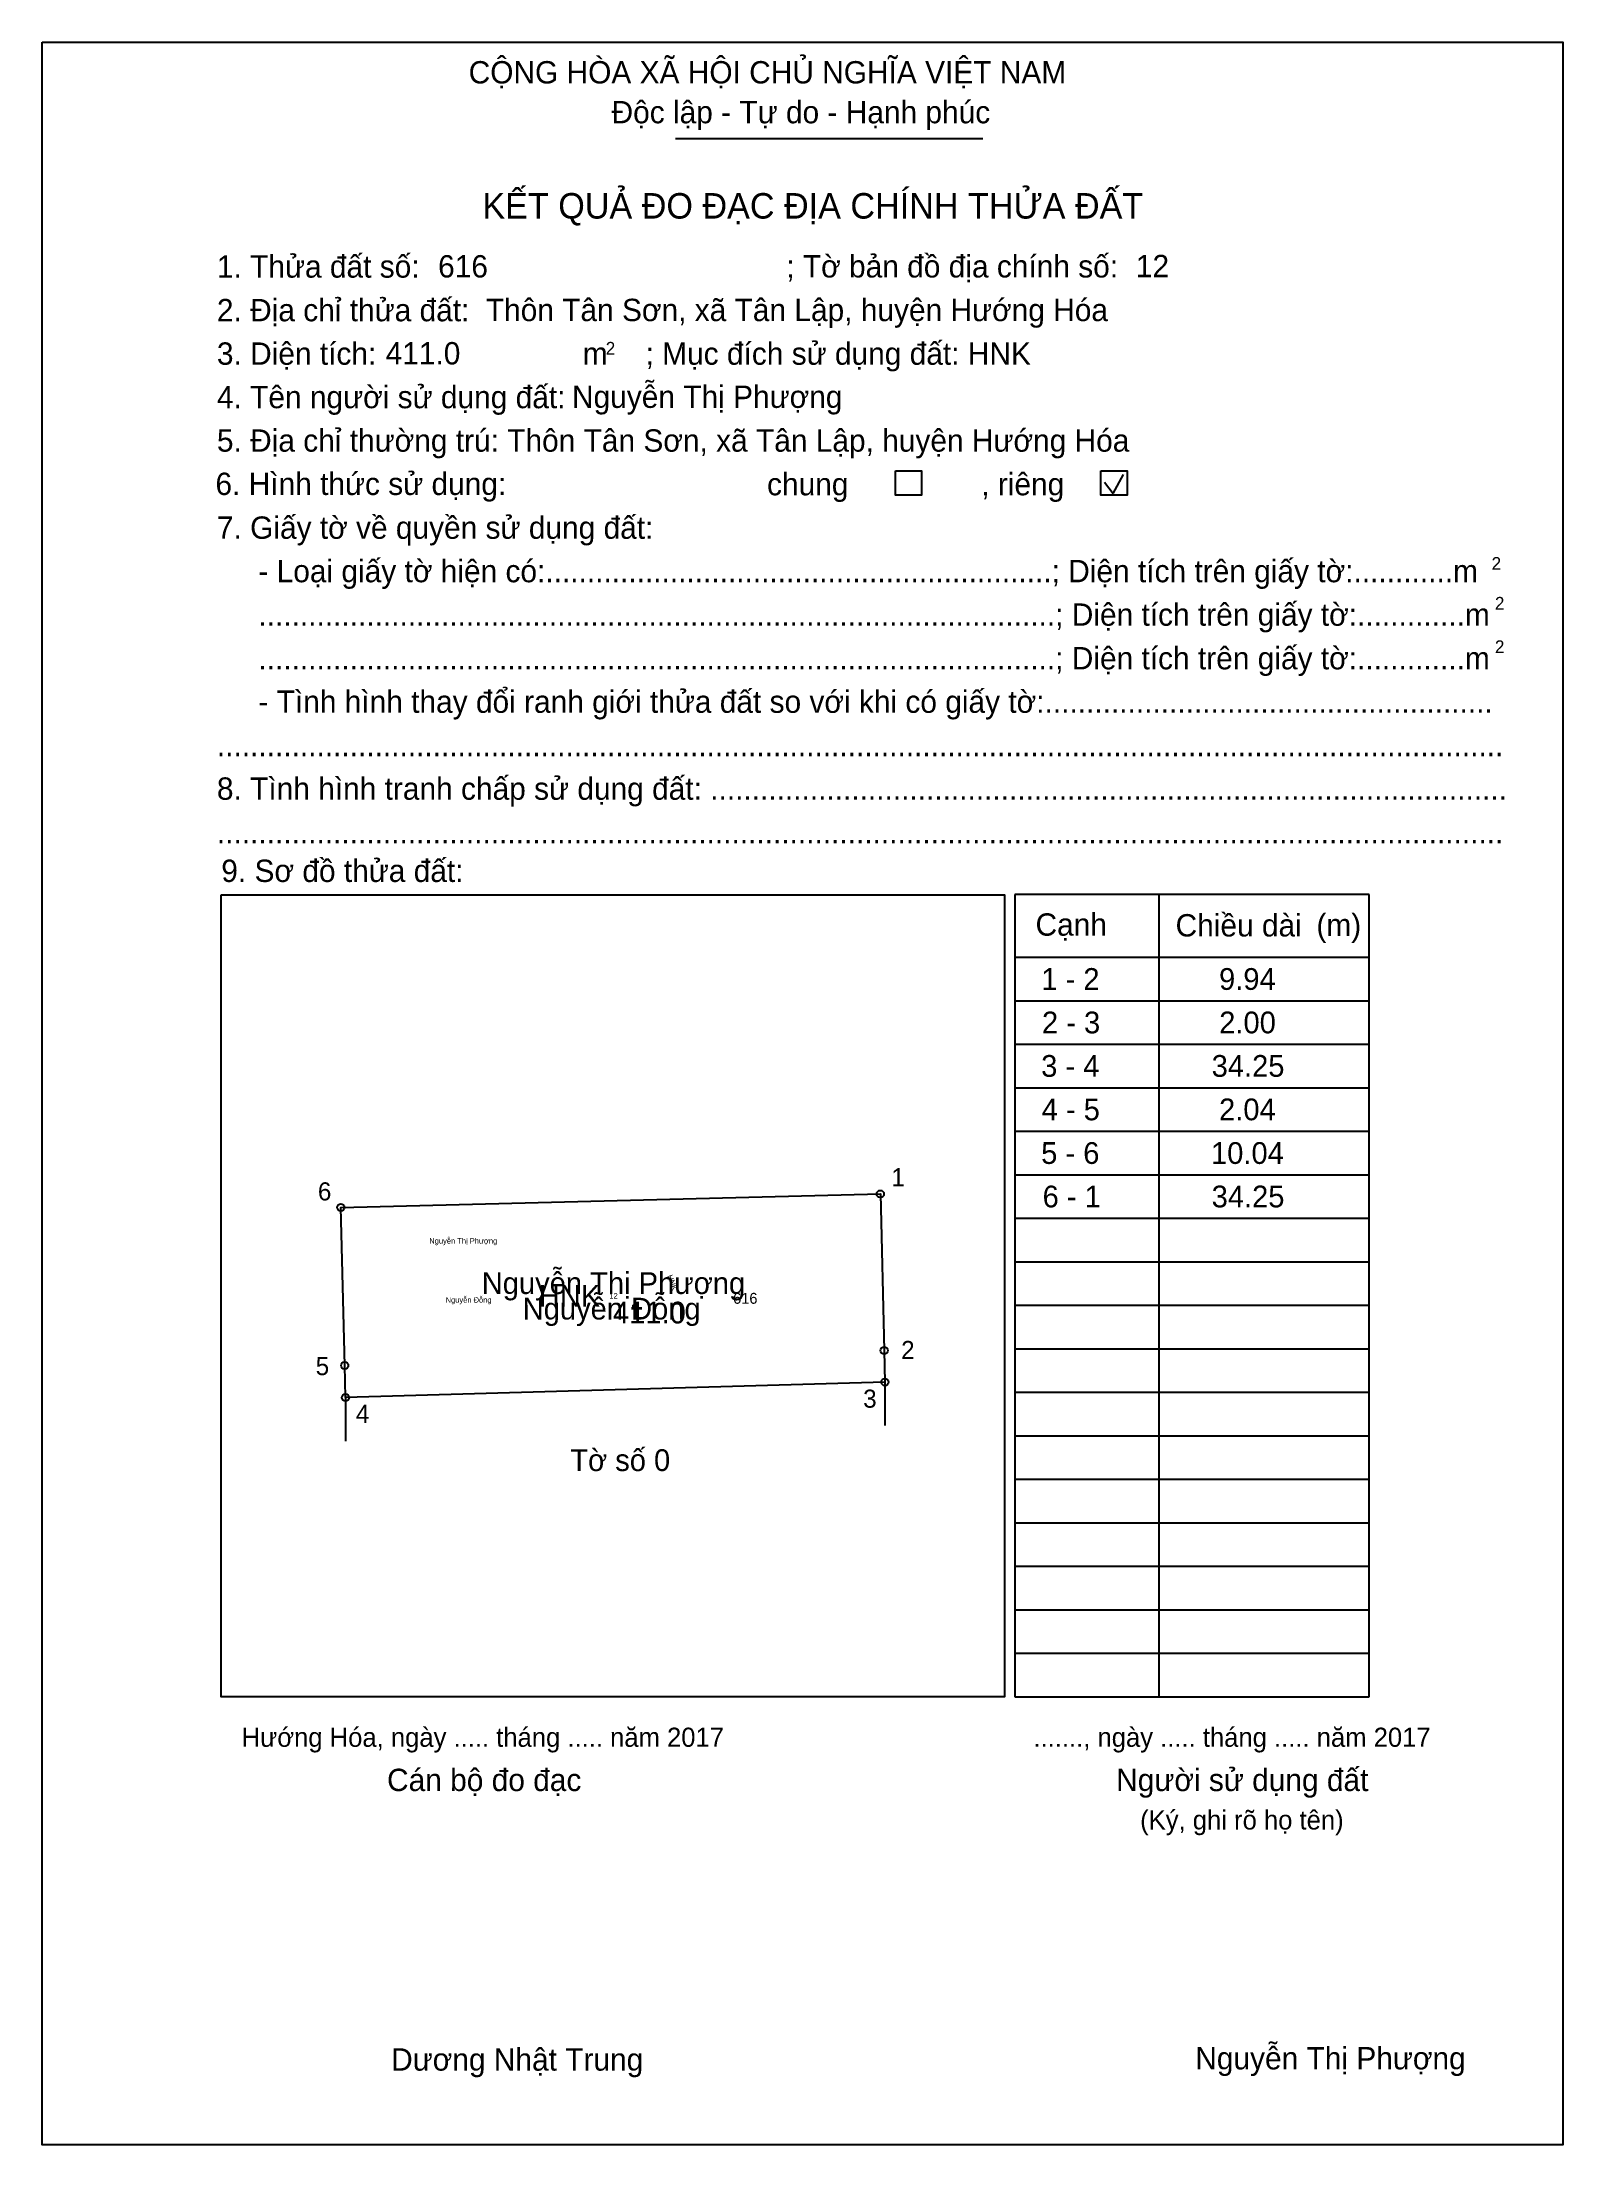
# Model space of a CAD drawing. Extents: x 548061 to 548157, y 1837626 to 1837759.
import ezdxf

# ---------------------------------------------------------------- set-up
doc = ezdxf.new("R2010")
doc.units = 0
for name, color, linetype in [('Level 1', 7, 'Continuous'), ('Level 10', 7, 'Continuous'), ('Level 11', 7, 'Continuous'), ('Level 13', 7, 'Continuous'), ('Level 15', 7, 'Continuous'), ('Level 18', 7, 'Continuous'), ('Level 19', 7, 'Continuous'), ('Level 2', 7, 'Continuous'), ('Level 21', 7, 'Continuous'), ('Level 27', 7, 'Continuous'), ('Level 36', 7, 'Continuous'), ('Level 48', 7, 'Continuous'), ('Level 50', 7, 'Continuous'), ('Level 52', 7, 'Continuous'), ('Level 6', 7, 'Continuous'), ('Level 9', 7, 'Continuous')]:
    doc.layers.add(name, color=color, linetype=linetype)

msp = doc.modelspace()

# ---------------------------------------------------------------- linework, layer by layer
at = {"layer": 'Level 1'}
for p, q in [((548060.53, 1837759.31), (548060.53, 1837759.31)), ((548100.73, 1837753.18), (548120.25, 1837753.18)), ((548128.51, 1837730.65), (548129.17, 1837731.85)), ((548127.96, 1837731.36), (548128.51, 1837730.65)), ((548071.91, 1837705.17), (548071.91, 1837705.17)), ((548144.76, 1837705.18), (548122.27, 1837705.18)), ((548122.27, 1837705.18), (548122.27, 1837654.24)), ((548131.41, 1837705.18), (548131.41, 1837654.24)), ((548144.76, 1837654.24), (548144.76, 1837705.18)), ((548122.27, 1837701.21), (548137.72, 1837701.21)), ((548137.72, 1837701.21), (548144.76, 1837701.21)), ((548122.27, 1837698.44), (548137.72, 1837698.44)), ((548137.72, 1837698.44), (548144.76, 1837698.44)), ((548122.27, 1837695.68), (548137.72, 1837695.68)), ((548137.72, 1837695.68), (548144.76, 1837695.68)), ((548122.27, 1837692.92), (548137.72, 1837692.92)), ((548137.72, 1837692.92), (548144.76, 1837692.92)), ((548122.27, 1837690.16), (548137.72, 1837690.16)), ((548137.72, 1837690.16), (548144.76, 1837690.16)), ((548122.27, 1837687.39), (548137.72, 1837687.39)), ((548137.72, 1837687.39), (548144.76, 1837687.39)), ((548122.27, 1837684.63), (548137.72, 1837684.63)), ((548137.72, 1837684.63), (548144.76, 1837684.63)), ((548122.27, 1837681.87), (548137.72, 1837681.87)), ((548137.72, 1837681.87), (548144.76, 1837681.87)), ((548122.27, 1837679.11), (548137.72, 1837679.11)), ((548137.72, 1837679.11), (548144.76, 1837679.11)), ((548122.27, 1837676.34), (548137.72, 1837676.34)), ((548137.72, 1837676.34), (548144.76, 1837676.34)), ((548122.27, 1837673.58), (548137.72, 1837673.58)), ((548137.72, 1837673.58), (548144.76, 1837673.58)), ((548122.27, 1837670.82), (548137.72, 1837670.82)), ((548137.72, 1837670.82), (548144.76, 1837670.82)), ((548122.27, 1837668.06), (548137.72, 1837668.06)), ((548137.72, 1837668.06), (548144.76, 1837668.06)), ((548122.27, 1837665.29), (548137.72, 1837665.29)), ((548137.72, 1837665.29), (548144.76, 1837665.29)), ((548122.27, 1837662.53), (548137.72, 1837662.53)), ((548137.72, 1837662.53), (548144.76, 1837662.53)), ((548122.27, 1837659.77), (548137.72, 1837659.77)), ((548137.72, 1837659.77), (548144.76, 1837659.77)), ((548122.27, 1837657.01), (548137.72, 1837657.01)), ((548137.72, 1837657.01), (548144.76, 1837657.01)), ((548121.62, 1837654.24), (548121.62, 1837654.24)), ((548122.27, 1837654.24), (548144.76, 1837654.24)), ((548144.76, 1837654.24), (548144.76, 1837654.74)), ((548157.07, 1837625.79), (548157.07, 1837625.79))]:
    msp.add_line(p, q, dxfattribs=at)
msp.add_lwpolyline([(548071.91, 1837705.17), (548121.62, 1837705.17), (548121.62, 1837654.24), (548071.91, 1837654.24)], close=True, dxfattribs=at)
at = {"layer": 'Level 10'}
msp.add_lwpolyline([(548114.03, 1837674.23), (548079.79, 1837673.24), (548079.74, 1837675.28), (548079.5, 1837685.32), (548113.74, 1837686.17), (548113.98, 1837676.23)], close=True, dxfattribs=at)
at = {"layer": 'Level 11'}
for centre in [(548113.74, 1837686.17), (548079.5, 1837685.32), (548079.74, 1837675.28), (548113.98, 1837676.23), (548114.03, 1837674.23), (548114.03, 1837674.23), (548079.79, 1837673.24)]:
    msp.add_circle(centre, 0.23, dxfattribs=at)
at = {"layer": 'Level 2'}
msp.add_lwpolyline([(548060.53, 1837759.31), (548157.06, 1837759.31), (548157.06, 1837625.79), (548060.53, 1837625.79)], close=True, dxfattribs=at)
at = {"layer": 'Level 27'}
for p, q in [((548114.03, 1837674.23), (548114.03, 1837671.47)), ((548079.79, 1837673.24), (548079.79, 1837670.48))]:
    msp.add_line(p, q, dxfattribs=at)
at = {"layer": 'Level 50'}
for points in [[(548114.7, 1837732.08), (548116.36, 1837732.08), (548116.36, 1837730.53), (548114.7, 1837730.53)], [(548127.74, 1837732.08), (548129.4, 1837732.08), (548129.4, 1837730.53), (548127.74, 1837730.53)]]:
    msp.add_lwpolyline(points, close=True, dxfattribs=at)

# ---------------------------------------------------------------- texts
at = {"layer": 'Level 1'}
for s, height, p in [('CỘNG HÒA XÃ HỘI CHỦ NGHĨA VIỆT NAM', 1.418, (548087.61, 1837756.68)), ('Độc lập - Tự do - Hạnh phúc', 1.418, (548096.68, 1837754.15)), ('KẾT QUẢ ĐO ĐẠC ĐỊA CHÍNH THỬA ĐẤT', 1.6207, (548088.48, 1837748.1)), ('1. Thửa đất số:', 1.418, (548071.63, 1837744.35)), ('; Tờ bản đồ địa chính số:', 1.418, (548107.77, 1837744.36)), ('2. Địa chỉ thửa đất:', 1.418, (548071.63, 1837741.58)), ('3. Diện tích:', 1.418, (548071.63, 1837738.82)), ('m', 1.42, (548094.85, 1837738.82)), ('2', 0.81, (548096.31, 1837739.46)), ('; Mục đích sử dụng đất: HNK', 1.418, (548098.84, 1837738.82)), ('4. Tên người sử dụng đất:', 1.418, (548071.63, 1837736.06)), ('5. Địa chỉ thường trú: Thôn Tân Sơn, xã Tân Lập, huyện Hướng Hóa', 1.418, (548071.63, 1837733.3)), ('chung                , riêng', 1.418, (548106.55, 1837730.53)), ('7. Giấy tờ về quyền sử dụng đất:', 1.418, (548071.63, 1837727.77)), ('     - Loại giấy tờ hiện có:.............................................................; Diện tích trên giấy tờ:............m', 1.41795, (548071.63, 1837725.01)), ('2', 0.81, (548152.54, 1837725.8)), ('     ................................................................................................; Diện tích trên giấy tờ:.............m', 1.41795, (548071.63, 1837722.25)), ('2', 0.81, (548152.75, 1837723.27)), ('     ................................................................................................; Diện tích trên giấy tờ:.............m', 1.41795, (548071.63, 1837719.48)), ('2', 0.81, (548152.75, 1837720.51)), ('     - Tình hình thay đổi ranh giới thửa đất so với khi có giấy tờ:......................................................', 1.41795, (548071.63, 1837716.72)), ('...........................................................................................................................................................', 1.41795, (548071.63, 1837713.96)), ('8. Tình hình tranh chấp sử dụng đất: ................................................................................................', 1.41795, (548071.63, 1837711.2)), ('...........................................................................................................................................................', 1.41795, (548071.63, 1837708.43)), ('9. Sơ đồ thửa đất:', 1.418, (548071.91, 1837705.98)), ('Cạnh', 1.418, (548123.59, 1837702.57)), ('Chiều dài', 1.418, (548132.48, 1837702.52)), ('(m)', 1.418, (548141.42, 1837702.54)), ('Hướng Hóa, ngày ..... tháng ..... năm 2017', 1.2155, (548073.2, 1837651.07)), ('......., ngày ..... tháng ..... năm 2017', 1.2155, (548123.46, 1837651.07)), ('Cán bộ đo đạc', 1.418, (548082.43, 1837648.26)), ('Người sử dụng đất', 1.418, (548128.71, 1837648.26)), ('(Ký, ghi rõ họ tên)', 1.2155, (548130.23, 1837645.82)), ('Dương Nhật Trung', 1.418, (548082.69, 1837630.51))]:
    msp.add_text(s, height=height, dxfattribs=at).set_placement(p)
at = {"layer": 'Level 13'}
for s, height, p in [('Nguyễn Thị Phượng', 1.3812, (548088.44, 1837679.82)), ('Nguyễn Đỗng', 0.3453, (548086.15, 1837679.27)), ('Nguyễn Đỗng', 1.3812, (548091.04, 1837678.2)), ('HNK', 1.381, (548092.06, 1837679.01)), ('411.0', 1.381, (548096.77, 1837677.95))]:
    msp.add_text(s, height=height, dxfattribs=at).set_placement(p)
at = {"layer": 'Level 15'}
msp.add_text('Nguyễn Thị Phượng', height=0.3453, dxfattribs=at).set_placement((548085.11, 1837683.02))
at = {"layer": 'Level 18'}
msp.add_text('12', height=0.345, dxfattribs=at).set_placement((548096.54, 1837679.53))
at = {"layer": 'Level 19'}
msp.add_text('HNK', height=0.345, rotation=290, dxfattribs=at).set_placement((548100.21, 1837680.97))
at = {"layer": 'Level 21'}
msp.add_text('616', height=0.691, dxfattribs=at).set_placement((548104.4, 1837679.2))
at = {"layer": 'Level 36'}
msp.add_text('Tờ số 0', height=1.381, dxfattribs=at).set_placement((548094.06, 1837668.58))
at = {"layer": 'Level 48'}
msp.add_text('6. Hình thức sử dụng:', height=1.418, dxfattribs=at).set_placement((548071.54, 1837730.55))
at = {"layer": 'Level 52'}
for s, p in [('1 - 2', (548123.96, 1837699.13)), ('9.94', (548135.24, 1837699.13)), ('2 - 3', (548124, 1837696.37)), ('2.00', (548135.25, 1837696.37)), ('3 - 4', (548123.95, 1837693.61)), ('34.25', (548134.77, 1837693.61)), ('4 - 5', (548123.98, 1837690.85)), ('2.04', (548135.24, 1837690.85)), ('5 - 6', (548123.95, 1837688.08)), ('10.04', (548134.73, 1837688.08)), ('6 - 1', (548124.04, 1837685.32)), ('34.25', (548134.77, 1837685.32))]:
    msp.add_text(s, height=1.381, dxfattribs=at).set_placement(p)
at = {"layer": 'Level 6'}
for s, p in [('616', (548085.67, 1837744.36)), ('12', (548129.96, 1837744.38)), ('Thôn Tân Sơn, xã Tân Lập, huyện Hướng Hóa', (548088.7, 1837741.59)), ('411.0', (548082.34, 1837738.84)), ('Nguyễn Thị Phượng', (548094.17, 1837736.08)), ('Nguyễn Thị Phượng', (548133.73, 1837630.59))]:
    msp.add_text(s, height=1.418, dxfattribs=at).set_placement(p)
at = {"layer": 'Level 9'}
for s, p in [('1', (548114.44, 1837686.66)), ('6', (548078.04, 1837685.76)), ('2', (548115.06, 1837675.69)), ('5', (548077.9, 1837674.67)), ('3', (548112.65, 1837672.6)), ('4', (548080.45, 1837671.64))]:
    msp.add_text(s, height=1.15, dxfattribs=at).set_placement(p)

doc.saveas('drawing.dxf')
